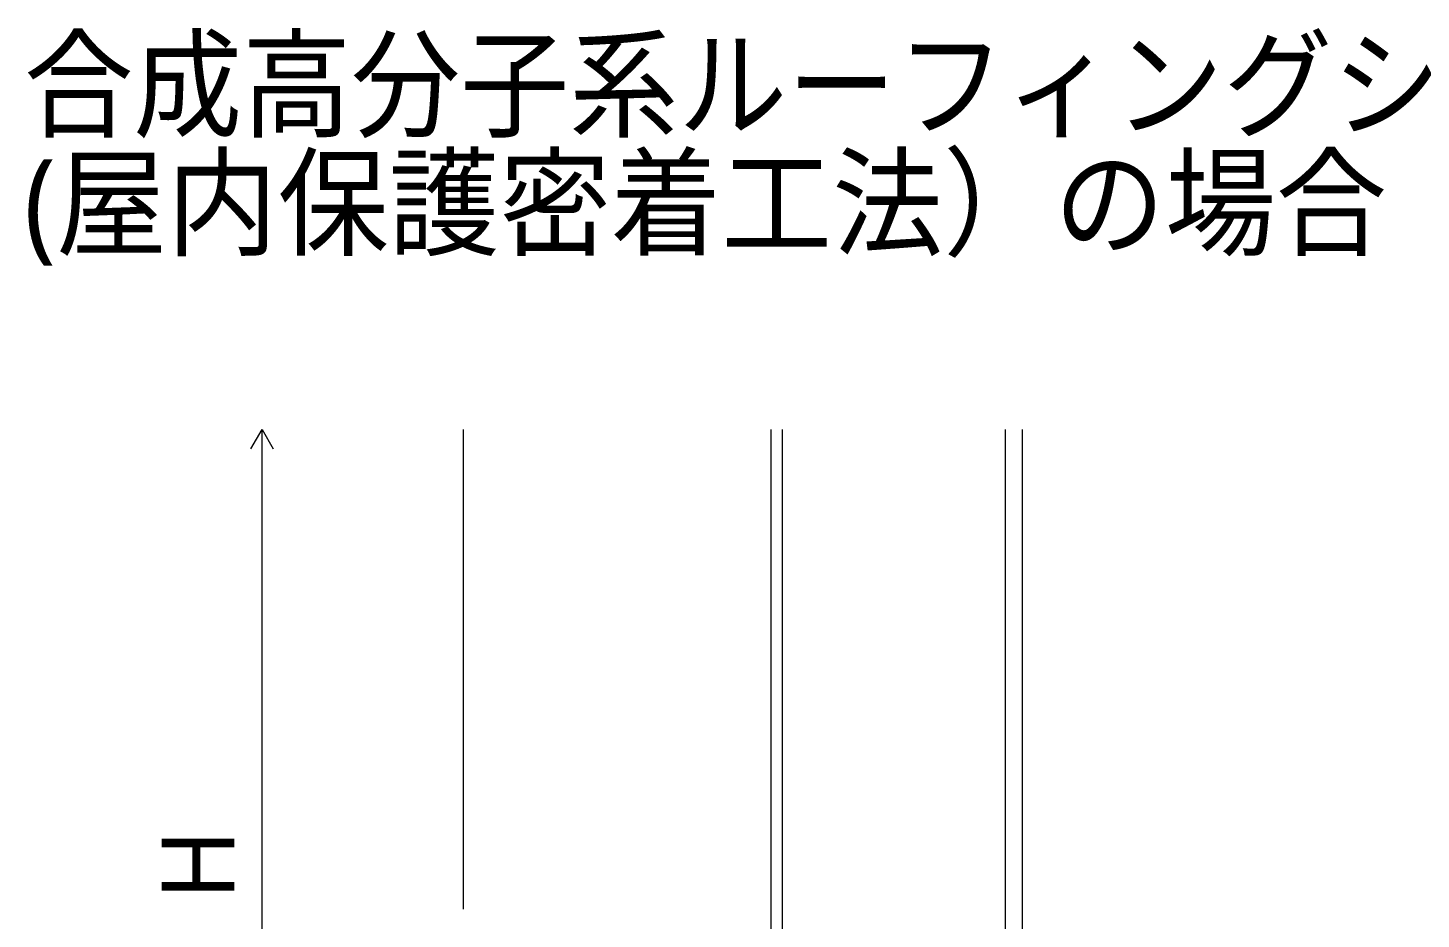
# Model space of a CAD drawing. Header units: millimetres. Extents: x 0 to 420, y 0 to 297.
# Drawn here: x 127.66 to 177.49, y 113.08 to 144.93 of the extents above; entities that cross this region are included whole.
import ezdxf
from ezdxf.enums import TextEntityAlignment as Align

# ---------------------------------------------------------------- set-up
doc = ezdxf.new("R2010")
doc.units = ezdxf.units.MM
doc.styles.add('kst32b', font='NotoSansJP-Variable.ttf')

msp = doc.modelspace()

# ---------------------------------------------------------------- linework, layer by layer
at = {"lineweight": 13}
for points in [[(135.636, 129.879), (136.038, 130.577), (136.44, 129.879)], [(136.038, 98.573), (136.038, 130.577)], [(143.235, 113.432), (143.235, 130.577)], [(154.242, 112.395), (154.242, 130.577)], [(154.644, 112.395), (154.644, 130.577)], [(162.624, 100.372), (162.624, 130.577)], [(163.237, 98.573), (163.237, 130.577)]]:
    msp.add_lwpolyline(points, dxfattribs=at)

# ---------------------------------------------------------------- texts
at = {"style": 'kst32b'}
for s, p, p2 in [('合成高分子系ルーフィングシート防水', (127.529, 141.351), (193.801, 141.351)), ('(屋内保護密着工法）の場合', (127.529, 137.118), (176.259, 137.118))]:
    msp.add_text(s, height=3.1187, dxfattribs=at).set_placement(p, p2, align=Align.FIT)
msp.add_text('H', height=2.599, rotation=90, dxfattribs=at).set_placement((135.043, 113.771))

doc.saveas('drawing.dxf')
